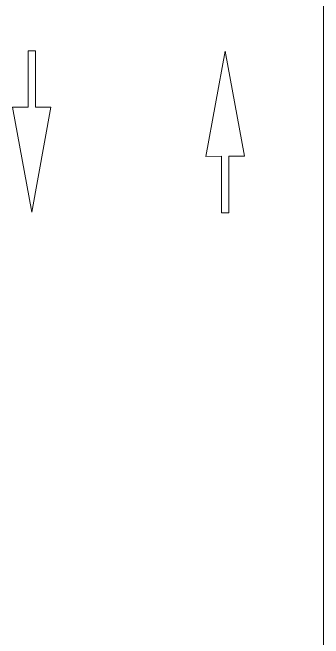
# Model space of a CAD drawing. Header units: metres. Extents: x -55 to 263, y -124 to 62.
# Drawn here: x -23.35 to -17.29, y 2.57 to 14.77 of the extents above; entities that cross this region are included whole.
import ezdxf

# ---------------------------------------------------------------- set-up
doc = ezdxf.new("R2010")
doc.units = ezdxf.units.M
for name, color, linetype, lineweight in [('0-1', 7, 'Continuous', 5), ('46BANQ-1', 53, 'Continuous', 5), ('47VEGET-1', 53, 'Continuous', 5), ('70LINEA-2', 50, 'Continuous', 5)]:
    doc.layers.add(name, color=color, linetype=linetype, lineweight=lineweight)

# ---------------------------------------------------------------- blocks, each defined once
blk = doc.blocks.new('Street Paint - Arrow - Arrow-7911270-A1 _ A250')
at = {"layer": '70LINEA-2'}
for p, q in [((-19.208, 14.016), (-19.583, 11.965)), ((-18.833, 11.967), (-19.208, 14.016)), ((-19.583, 11.965), (-19.283, 11.966)), ((-19.283, 11.966), (-19.583, 11.965)), ((-19.583, 11.965), (-19.583, 11.965)), ((-19.283, 11.966), (-19.281, 10.866)), ((-19.138, 11.966), (-18.833, 11.967)), ((-18.833, 11.967), (-19.138, 11.966)), ((-19.136, 10.866), (-19.138, 11.966)), ((-19.281, 10.866), (-19.136, 10.866)), ((-19.136, 10.866), (-19.281, 10.866)), ((-19.281, 10.866), (-19.281, 10.866))]:
    blk.add_line(p, q, dxfattribs=at)
blk = doc.blocks.new('Street Paint - Arrow - Arrow-V266-A1 _ A250')
at = {"layer": '70LINEA-2'}
for p, q in [((-22.906, 14.025), (-23.051, 14.025)), ((-23.051, 14.025), (-23.049, 12.925)), ((-22.904, 12.925), (-22.906, 14.025)), ((-23.049, 12.925), (-23.354, 12.924)), ((-23.354, 12.924), (-22.979, 10.875)), ((-22.979, 10.875), (-22.604, 12.925)), ((-22.604, 12.925), (-22.904, 12.925)), ((-22.604, 12.925), (-22.604, 12.925)), ((-22.979, 10.875), (-22.979, 10.875))]:
    blk.add_line(p, q, dxfattribs=at)
blk = doc.blocks.new('22011_AR_rvt-1-A1 _ A250')
at = {"layer": '46BANQ-1'}
for p, q in [((-17.292, 18.822), (-17.292, 10.34)), ((-17.292, 10.34), (-17.292, 0.34))]:
    blk.add_line(p, q, dxfattribs=at)
at = {"layer": '47VEGET-1'}
for name in ['Street Paint - Arrow - Arrow-V266-A1 _ A250', 'Street Paint - Arrow - Arrow-7911270-A1 _ A250']:
    blk.add_blockref(name, (0, 0), dxfattribs=at)

msp = doc.modelspace()

# ---------------------------------------------------------------- block references
at = {"layer": '0-1'}
msp.add_blockref('22011_AR_rvt-1-A1 _ A250', (0, 0), dxfattribs=at)

doc.saveas('drawing.dxf')
